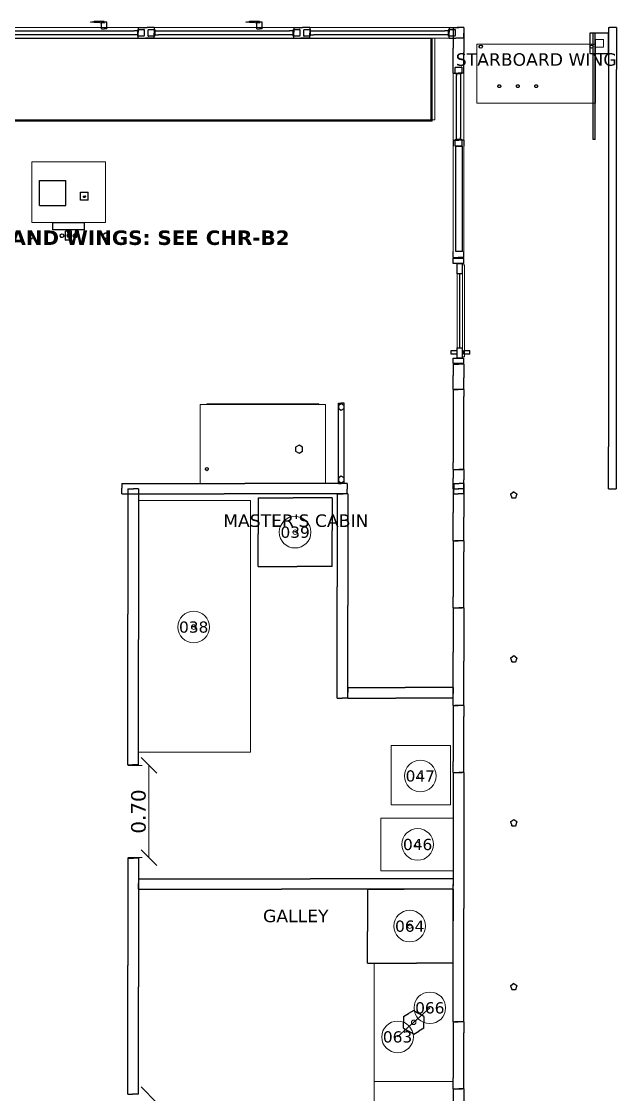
# Model space of a CAD drawing. Header units: millimetres. Extents: x -72 to 836, y -63 to 589.
# Drawn here: x 108.8 to 199.2, y 233 to 395.9 of the extents above; entities that cross this region are included whole.
import ezdxf
from ezdxf.enums import TextEntityAlignment as Align

# ---------------------------------------------------------------- set-up
doc = ezdxf.new("R2010")
doc.units = ezdxf.units.MM
doc.layers.add('CUT', color=7, linetype='CONTINUOUS', lineweight=25)
doc.layers.add('TEXT', color=7, linetype='CONTINUOUS', lineweight=18)
for name, color, linetype, lineweight, true_color in [('DIM', 2, 'CONTINUOUS', 13, 0x1e46a0), ('LOW', 8, 'CONTINUOUS', 13, 0x8c8c8c), ('TAG', 3, 'CONTINUOUS', 18, 0x00693c)]:
    doc.layers.add(name, color=color, linetype=linetype, lineweight=lineweight, true_color=true_color)
doc.styles.add('SANS', font='DejaVuSans.ttf')
doc.styles.add('SANSB', font='DejaVuSans-Bold.ttf')

msp = doc.modelspace()

# ---------------------------------------------------------------- linework, layer by layer
at = {"layer": 'CUT'}
for p, q in [((119.32, 395.84), (119.8, 395.9)), ((119.42, 395.82), (119.32, 395.84)), ((119.89, 395.75), (119.42, 395.82)), ((119.8, 395.9), (119.89, 395.91)), ((121.4, 395.92), (119.89, 395.91)), ((121.4, 395.92), (121.4, 395.8)), ((142.91, 395.84), (143.4, 395.9)), ((143.02, 395.82), (142.91, 395.84)), ((143.49, 395.75), (143.02, 395.82)), ((143.4, 395.9), (143.49, 395.91)), ((145, 395.92), (143.49, 395.91)), ((145, 395.92), (145, 395.8)), ((105.5, 394.5), (125.95, 394.5)), ((120.08, 395.74), (119.89, 395.75)), ((121.4, 395.68), (120.08, 395.74)), ((121.01, 395.29), (121.01, 395.8)), ((121.39, 395.8), (121.01, 395.8)), ((121.01, 394.8), (121.01, 395.29)), ((121.01, 394.8), (121.39, 394.8)), ((121.4, 395.8), (121.39, 395.8)), ((121.4, 394.8), (121.39, 394.8)), ((121.79, 395.8), (121.4, 395.8)), ((121.4, 395.8), (121.4, 395.8)), ((121.4, 395.8), (121.4, 395.8)), ((121.4, 395.8), (121.4, 395.8)), ((121.4, 395.8), (121.4, 395.8)), ((121.4, 395.8), (121.4, 395.8)), ((121.4, 395.8), (121.4, 395.79)), ((121.4, 395.68), (121.4, 395.79)), ((121.79, 394.8), (121.4, 394.8)), ((121.4, 394.8), (121.4, 394.8)), ((121.4, 394.8), (121.4, 394.8)), ((121.4, 394.8), (121.4, 394.8)), ((121.4, 394.8), (121.4, 394.8)), ((121.79, 395.3), (121.79, 395.8)), ((121.79, 394.8), (121.79, 395.3)), ((126.5, 394.5), (125.95, 394.5)), ((126.5, 394.7), (126.5, 394.62)), ((126.5, 394.7), (127.43, 394.7)), ((126.5, 393.7), (126.5, 394.62)), ((126.5, 394.5), (126.5, 393.92)), ((126.58, 395.01), (126.58, 394.28)), ((126.58, 395.01), (127.91, 395.01)), ((126.58, 393.4), (126.58, 394.28)), ((127.5, 394.7), (127.43, 394.7)), ((127.5, 394.7), (127.5, 393.77)), ((129.02, 395.01), (127.91, 395.01)), ((128.1, 394.7), (128.1, 394.62)), ((128.1, 394.7), (129.03, 394.7)), ((128.1, 393.7), (128.1, 394.62)), ((129.02, 395.01), (129.02, 394.13)), ((129.1, 394.7), (129.03, 394.7)), ((129.1, 394.7), (129.1, 393.77)), ((129.1, 394.5), (129.1, 394.49)), ((129.1, 394.5), (149.55, 394.5)), ((129.1, 393.91), (129.1, 394.49)), ((143.68, 395.74), (143.49, 395.75)), ((145, 395.68), (143.68, 395.74)), ((144.61, 395.29), (144.61, 395.8)), ((145, 395.8), (144.61, 395.8)), ((144.61, 394.8), (144.61, 395.29)), ((144.61, 394.8), (145, 394.8)), ((145.01, 395.8), (145, 395.8)), ((145, 395.8), (145, 395.8)), ((145, 395.8), (145, 395.8)), ((145, 395.8), (145, 395.8)), ((145, 395.8), (145, 395.8)), ((145, 395.8), (145, 395.8)), ((145, 395.8), (145, 395.79)), ((145, 395.68), (145, 395.79)), ((145.01, 394.8), (145, 394.8)), ((145, 394.8), (145, 394.8)), ((145, 394.8), (145, 394.8)), ((145, 394.8), (145, 394.8)), ((145, 394.8), (145, 394.8)), ((145.39, 395.8), (145.01, 395.8)), ((145.39, 394.8), (145.01, 394.8)), ((145.39, 395.3), (145.39, 395.8)), ((145.39, 394.8), (145.39, 395.3)), ((150.1, 394.5), (149.55, 394.5)), ((150.1, 394.7), (150.1, 394.62)), ((150.1, 394.7), (151.03, 394.7)), ((150.1, 393.7), (150.1, 394.62)), ((150.1, 394.5), (150.1, 393.92)), ((150.18, 395.01), (150.18, 394.28)), ((150.18, 395.01), (151.51, 395.01)), ((150.18, 393.4), (150.18, 394.28)), ((151.1, 394.7), (151.03, 394.7)), ((151.1, 394.7), (151.1, 393.77)), ((152.62, 395.01), (151.51, 395.01)), ((151.7, 394.7), (151.7, 394.62)), ((151.7, 394.7), (152.63, 394.7)), ((151.7, 393.7), (151.7, 394.62)), ((152.62, 395.01), (152.62, 394.13)), ((152.7, 394.7), (152.63, 394.7)), ((152.7, 394.7), (152.7, 393.77)), ((152.7, 394.5), (152.7, 394.49)), ((152.7, 394.5), (173.15, 394.5)), ((152.7, 393.91), (152.7, 394.49)), ((173.7, 394.5), (173.15, 394.5)), ((173.7, 394.7), (173.7, 394.62)), ((173.7, 394.7), (174.63, 394.7)), ((173.7, 393.7), (173.7, 394.62)), ((173.7, 394.5), (173.7, 393.92)), ((173.78, 395.01), (173.78, 394.28)), ((173.78, 395.01), (174.99, 395.01)), ((173.78, 393.4), (173.78, 394.28)), ((174.4, 395.01), (174.4, 391.86)), ((174.4, 395.01), (175.27, 395.01)), ((174.7, 394.7), (174.63, 394.7)), ((174.7, 394.7), (174.7, 393.77)), ((176, 395.01), (174.99, 395.01)), ((176, 395.01), (175.27, 395.01)), ((176, 395.01), (176, 391.23)), ((176, 395.01), (176, 394.13)), ((195.2, 394.2), (197.72, 394.2)), ((195.2, 391.32), (195.2, 394.2)), ((195.64, 394.2), (195.93, 394.2)), ((195.64, 379.36), (195.64, 394.2)), ((195.93, 394.2), (195.96, 394.2)), ((195.96, 392.85), (195.96, 394.2)), ((197.72, 394.2), (198, 394.2)), ((198, 395.01), (198, 331.36)), ((198, 395.01), (198.11, 395.01)), ((198, 393.88), (198, 394.2)), ((199.2, 395.01), (198.11, 395.01)), ((199.2, 395.01), (199.2, 388.65)), ((61.03, 393.4), (171.2, 393.4)), ((126.5, 393.91), (106.05, 393.91)), ((126.5, 393.91), (126.5, 393.92)), ((126.5, 393.7), (126.57, 393.7)), ((127.5, 393.7), (126.57, 393.7)), ((126.58, 393.4), (127.69, 393.4)), ((127.5, 393.7), (127.5, 393.77)), ((129.02, 393.4), (127.69, 393.4)), ((128.1, 393.7), (128.17, 393.7)), ((129.1, 393.7), (128.17, 393.7)), ((129.02, 393.4), (129.02, 394.13)), ((129.1, 393.91), (129.65, 393.91)), ((129.1, 393.7), (129.1, 393.77)), ((150.1, 393.91), (129.65, 393.91)), ((150.1, 393.91), (150.1, 393.92)), ((150.1, 393.7), (150.17, 393.7)), ((151.1, 393.7), (150.17, 393.7)), ((150.18, 393.4), (151.29, 393.4)), ((151.1, 393.7), (151.1, 393.77)), ((152.62, 393.4), (151.29, 393.4)), ((151.7, 393.7), (151.77, 393.7)), ((152.7, 393.7), (151.77, 393.7)), ((152.62, 393.4), (152.62, 394.13)), ((152.7, 393.91), (153.25, 393.91)), ((152.7, 393.7), (152.7, 393.77)), ((173.7, 393.91), (153.25, 393.91)), ((171.2, 380.83), (171.2, 393.4)), ((173.7, 393.91), (173.7, 393.92)), ((173.7, 393.7), (173.77, 393.7)), ((174.7, 393.7), (173.77, 393.7)), ((173.78, 393.4), (174.79, 393.4)), ((174.7, 393.7), (174.7, 393.77)), ((176, 393.4), (174.79, 393.4)), ((176, 393.4), (176, 394.13)), ((195.96, 378), (195.96, 392.85)), ((198, 391), (198, 393.88)), ((174.4, 388.08), (174.4, 391.86)), ((176, 388.08), (176, 391.23)), ((178.36, 392.1), (178.43, 392.26)), ((178.36, 392.09), (178.36, 392.1)), ((178.43, 391.93), (178.36, 392.09)), ((178.43, 392.27), (178.59, 392.33)), ((178.43, 392.26), (178.43, 392.27)), ((178.44, 391.93), (178.43, 391.93)), ((178.6, 391.85), (178.44, 391.93)), ((178.59, 392.33), (178.6, 392.34)), ((178.6, 392.34), (178.76, 392.27)), ((178.61, 391.86), (178.6, 391.85)), ((178.77, 391.93), (178.61, 391.86)), ((178.76, 392.27), (178.77, 392.27)), ((178.77, 392.27), (178.83, 392.11)), ((178.84, 392.1), (178.77, 391.94)), ((178.77, 391.94), (178.77, 391.93)), ((178.83, 392.11), (178.84, 392.1)), ((195.16, 392.1), (195.23, 392.26)), ((195.17, 392.09), (195.16, 392.1)), ((195.23, 391.93), (195.17, 392.09)), ((195.2, 391), (195.2, 391.32)), ((197.72, 391), (195.2, 391)), ((195.23, 392.27), (195.39, 392.33)), ((195.23, 392.26), (195.23, 392.27)), ((195.24, 391.93), (195.23, 391.93)), ((195.4, 391.85), (195.24, 391.93)), ((195.39, 392.33), (195.4, 392.34)), ((195.4, 392.34), (195.56, 392.27)), ((195.41, 391.86), (195.4, 391.85)), ((195.57, 391.93), (195.41, 391.86)), ((195.56, 392.27), (195.57, 392.27)), ((195.57, 392.27), (195.64, 392.11)), ((195.64, 392.1), (195.57, 391.94)), ((195.57, 391.94), (195.57, 391.93)), ((195.64, 392.11), (195.64, 392.1)), ((198, 391), (197.72, 391)), ((174.4, 388.08), (175.13, 388.08)), ((174.7, 389), (174.7, 388.92)), ((174.7, 389), (175.62, 389)), ((174.7, 388), (174.7, 388.92)), ((174.7, 388), (174.78, 388)), ((175.7, 388), (174.78, 388)), ((174.9, 388), (174.9, 387.71)), ((174.9, 388), (175.48, 388)), ((174.9, 378), (174.9, 387.71)), ((176, 388.08), (175.13, 388.08)), ((175.5, 388), (175.48, 388)), ((175.5, 388), (175.5, 378.3)), ((175.7, 389), (175.62, 389)), ((175.7, 389), (175.7, 388.08)), ((175.7, 388), (175.7, 388.08)), ((199.2, 325), (199.2, 388.65)), ((181.18, 386.13), (181.21, 386.19)), ((181.19, 386.06), (181.18, 386.13)), ((181.2, 386), (181.19, 386.06)), ((181.21, 386.19), (181.24, 386.26)), ((181.24, 386.26), (181.3, 386.28)), ((181.3, 386.28), (181.37, 386.31)), ((181.37, 386.31), (181.43, 386.3)), ((181.43, 386.3), (181.5, 386.29)), ((181.5, 386.29), (181.54, 386.25)), ((181.54, 386.25), (181.6, 386.19)), ((181.62, 386.07), (181.59, 386.01)), ((181.6, 386.19), (181.61, 386.14)), ((181.61, 386.14), (181.62, 386.07)), ((183.98, 386.13), (184.01, 386.19)), ((183.99, 386.06), (183.98, 386.13)), ((184, 386), (183.99, 386.06)), ((184.01, 386.19), (184.04, 386.26)), ((184.04, 386.26), (184.1, 386.28)), ((184.1, 386.28), (184.17, 386.31)), ((184.17, 386.31), (184.23, 386.3)), ((184.23, 386.3), (184.3, 386.29)), ((184.3, 386.29), (184.34, 386.25)), ((184.34, 386.25), (184.4, 386.19)), ((184.42, 386.07), (184.39, 386.01)), ((184.4, 386.19), (184.41, 386.14)), ((184.41, 386.14), (184.42, 386.07)), ((186.78, 386.13), (186.81, 386.19)), ((186.8, 386.06), (186.78, 386.13)), ((186.81, 386), (186.8, 386.06)), ((186.81, 386.19), (186.84, 386.26)), ((186.84, 386.26), (186.9, 386.28)), ((186.9, 386.28), (186.96, 386.31)), ((186.96, 386.31), (187.02, 386.3)), ((187.02, 386.3), (187.1, 386.29)), ((187.1, 386.29), (187.14, 386.25)), ((187.14, 386.25), (187.19, 386.19)), ((187.19, 386.19), (187.2, 386.14)), ((187.22, 386.07), (187.19, 386.01)), ((187.2, 386.14), (187.22, 386.07)), ((181.26, 385.95), (181.2, 386)), ((181.3, 385.91), (181.26, 385.95)), ((181.38, 385.89), (181.3, 385.91)), ((181.44, 385.89), (181.38, 385.89)), ((181.5, 385.92), (181.44, 385.89)), ((181.56, 385.95), (181.5, 385.92)), ((181.59, 386.01), (181.56, 385.95)), ((184.06, 385.95), (184, 386)), ((184.1, 385.91), (184.06, 385.95)), ((184.17, 385.89), (184.1, 385.91)), ((184.23, 385.89), (184.17, 385.89)), ((184.3, 385.92), (184.23, 385.89)), ((184.35, 385.95), (184.3, 385.92)), ((184.39, 386.01), (184.35, 385.95)), ((186.86, 385.95), (186.81, 386)), ((186.9, 385.91), (186.86, 385.95)), ((186.98, 385.89), (186.9, 385.91)), ((187.04, 385.89), (186.98, 385.89)), ((187.1, 385.92), (187.04, 385.89)), ((187.16, 385.95), (187.1, 385.92)), ((187.19, 386.01), (187.16, 385.95)), ((171.2, 380.8), (61.03, 380.8)), ((171.2, 380.8), (171.2, 380.83)), ((174.4, 377.92), (175.27, 377.92)), ((174.4, 377.92), (174.4, 377.03)), ((174.7, 378), (174.7, 377.92)), ((174.7, 378), (175.62, 378)), ((174.7, 377), (174.7, 377.92)), ((174.9, 378), (174.92, 378)), ((175.5, 378), (174.92, 378)), ((176, 377.92), (175.27, 377.92)), ((175.5, 378), (175.5, 378.3)), ((175.7, 378), (175.62, 378)), ((175.7, 378), (175.7, 377.08)), ((176, 377.92), (176, 377.89)), ((195.64, 378), (195.64, 379.36)), ((195.93, 378), (195.64, 378)), ((195.96, 378), (195.93, 378)), ((174.4, 377.03), (174.4, 377)), ((174.7, 377), (174.78, 377)), ((175.7, 377), (174.78, 377)), ((174.8, 377), (175.2, 377)), ((174.8, 370.62), (174.8, 377)), ((175.2, 377), (175.8, 377)), ((175.7, 377), (175.7, 377.08)), ((175.8, 367.39), (175.8, 377)), ((176, 377.89), (176, 377)), ((111.6, 371.8), (112.4, 371.8)), ((111.6, 371.2), (111.6, 371.8)), ((112.4, 371.8), (115.6, 371.8)), ((115.6, 371.2), (115.6, 371.8)), ((111.6, 368), (111.6, 371.2)), ((115.6, 368), (115.6, 371.2)), ((117.8, 370.01), (117.8, 370.01)), ((117.8, 370.01), (119, 370.01)), ((117.8, 370), (117.8, 370.01)), ((117.8, 368.8), (117.8, 370)), ((119, 368.8), (119, 370.01)), ((174.8, 361), (174.8, 370.62)), ((119, 368.8), (117.8, 368.8)), ((117.8, 368.8), (117.8, 368.8)), ((118.21, 369.39), (118.22, 369.31)), ((118.21, 369.39), (118.39, 369.39)), ((118.31, 369.22), (118.22, 369.31)), ((118.22, 369.31), (118.22, 369.31)), ((118.43, 369.2), (118.31, 369.22)), ((118.31, 369.22), (118.31, 369.22)), ((118.39, 369.39), (118.39, 369.39)), ((118.39, 369.39), (118.4, 369.39)), ((118.4, 369.39), (118.41, 369.39)), ((118.41, 369.39), (118.45, 369.39)), ((118.54, 369.25), (118.43, 369.2)), ((118.43, 369.2), (118.43, 369.2)), ((118.59, 369.4), (118.45, 369.39)), ((118.6, 369.36), (118.54, 369.25)), ((118.54, 369.25), (118.54, 369.25)), ((118.59, 369.4), (118.6, 369.36)), ((118.6, 369.36), (118.6, 369.36)), ((119, 368.8), (119, 368.8)), ((111.6, 368), (114.8, 368)), ((114.8, 368), (115.6, 368)), ((175.8, 361), (175.8, 367.39)), ((113.6, 365.4), (113.6, 365.4)), ((113.6, 365.4), (118.4, 365.4)), ((113.6, 364.3), (113.6, 365.4)), ((113.6, 365.4), (113.6, 365.4)), ((118.4, 364.3), (118.4, 365.4)), ((109.93, 363.59), (109.87, 363.41)), ((109.87, 363.41), (109.9, 363.33)), ((109.9, 363.33), (109.96, 363.14)), ((109.96, 363.66), (109.93, 363.59)), ((110.12, 363.78), (109.96, 363.66)), ((110.18, 363.82), (110.12, 363.78)), ((110.39, 363.82), (110.18, 363.82)), ((110.45, 363.82), (110.39, 363.82)), ((110.63, 363.69), (110.45, 363.82)), ((110.67, 363.66), (110.63, 363.69)), ((110.74, 363.45), (110.67, 363.66)), ((110.68, 363.19), (110.75, 363.41)), ((110.75, 363.41), (110.74, 363.45)), ((118.4, 364.3), (113.6, 364.3)), ((113.6, 364.3), (113.6, 364.3)), ((114.71, 363.54), (114.66, 363.39)), ((114.66, 363.39), (114.66, 363.36)), ((114.66, 363.36), (114.78, 363.22)), ((114.74, 363.55), (114.71, 363.54)), ((114.94, 363.65), (114.74, 363.55)), ((114.97, 363.64), (114.94, 363.65)), ((115.2, 363.6), (114.97, 363.64)), ((115.06, 363.16), (115.27, 363.26)), ((115.21, 363.59), (115.2, 363.6)), ((115.34, 363.44), (115.21, 363.59)), ((115.27, 363.26), (115.28, 363.26)), ((115.28, 363.26), (115.33, 363.43)), ((115.33, 363.43), (115.34, 363.44)), ((115.56, 362.79), (115.56, 364.1)), ((115.58, 364.1), (115.56, 364.1)), ((116, 364.1), (115.58, 364.1)), ((115.83, 363.57), (115.76, 363.41)), ((115.76, 363.41), (115.83, 363.23)), ((115.76, 363.41), (115.76, 363.41)), ((116, 363.64), (115.83, 363.57)), ((115.83, 363.57), (115.83, 363.57)), ((115.83, 363.23), (116, 363.16)), ((115.83, 363.23), (115.83, 363.23)), ((116.42, 364.1), (116, 364.1)), ((116.17, 363.57), (116, 363.64)), ((116, 363.64), (116, 363.64)), ((116, 363.16), (116.17, 363.23)), ((116.24, 363.41), (116.17, 363.57)), ((116.17, 363.57), (116.17, 363.57)), ((116.17, 363.23), (116.24, 363.41)), ((116.17, 363.23), (116.17, 363.23)), ((116.24, 363.41), (116.24, 363.41)), ((116.44, 364.1), (116.42, 364.1)), ((116.44, 364.01), (116.44, 364.1)), ((116.44, 362.7), (116.44, 364.01)), ((116.66, 363.44), (116.72, 363.27)), ((116.67, 363.44), (116.66, 363.44)), ((116.8, 363.6), (116.67, 363.44)), ((116.72, 363.27), (116.72, 363.26)), ((116.72, 363.26), (116.92, 363.16)), ((116.82, 363.6), (116.8, 363.6)), ((117.06, 363.65), (116.82, 363.6)), ((117.08, 363.64), (117.06, 363.65)), ((117.29, 363.54), (117.08, 363.64)), ((117.2, 363.2), (117.32, 363.34)), ((117.29, 363.51), (117.29, 363.54)), ((117.34, 363.36), (117.29, 363.51)), ((117.32, 363.34), (117.34, 363.36)), ((118.4, 364.3), (118.4, 364.3)), ((121.25, 363.41), (121.32, 363.62)), ((121.26, 363.36), (121.25, 363.41)), ((121.33, 363.14), (121.26, 363.36)), ((121.32, 363.62), (121.33, 363.66)), ((121.33, 363.66), (121.51, 363.79)), ((121.51, 363.79), (121.55, 363.82)), ((121.55, 363.82), (121.76, 363.82)), ((121.76, 363.82), (121.82, 363.82)), ((121.82, 363.82), (121.98, 363.7)), ((121.98, 363.7), (122.04, 363.66)), ((122.04, 363.66), (122.1, 363.48)), ((122.13, 363.41), (122.07, 363.21)), ((122.1, 363.48), (122.13, 363.41)), ((109.96, 363.14), (110.02, 363.1)), ((110.02, 363.1), (110.18, 362.98)), ((110.18, 362.98), (110.24, 362.98)), ((110.24, 362.98), (110.45, 362.98)), ((110.45, 362.98), (110.49, 363.01)), ((110.49, 363.01), (110.67, 363.14)), ((110.67, 363.14), (110.68, 363.19)), ((114.78, 363.22), (114.8, 363.2)), ((114.8, 363.2), (115.04, 363.16)), ((115.04, 363.16), (115.06, 363.16)), ((115.56, 362.7), (115.56, 362.79)), ((115.56, 362.7), (115.58, 362.7)), ((116, 362.7), (115.58, 362.7)), ((116, 363.16), (116, 363.16)), ((116.42, 362.7), (116, 362.7)), ((116.44, 362.7), (116.42, 362.7)), ((116.92, 363.16), (116.94, 363.16)), ((116.94, 363.16), (117.18, 363.19)), ((117.18, 363.19), (117.2, 363.2)), ((121.37, 363.11), (121.33, 363.14)), ((121.55, 362.98), (121.37, 363.11)), ((121.61, 362.98), (121.55, 362.98)), ((121.82, 362.98), (121.61, 362.98)), ((121.88, 363.02), (121.82, 362.98)), ((122.04, 363.14), (121.88, 363.02)), ((122.07, 363.21), (122.04, 363.14)), ((174.4, 360.12), (174.4, 361)), ((174.4, 360.08), (174.4, 360.12)), ((174.4, 360.08), (175.13, 360.08)), ((174.4, 360), (175.23, 360)), ((174.4, 359.58), (174.4, 360)), ((175.2, 361), (174.8, 361)), ((176, 360.08), (175.13, 360.08)), ((175.8, 361), (175.2, 361)), ((175.23, 360), (176, 360)), ((176, 360.97), (176, 361)), ((176, 360.08), (176, 360.97)), ((176, 359.61), (176, 360)), ((174.4, 359.2), (174.4, 359.58)), ((175.23, 359.2), (174.4, 359.2)), ((175, 359.2), (175.75, 359.2)), ((175, 357.7), (175, 359.2)), ((176, 359.2), (175.23, 359.2)), ((175.75, 359.2), (175.8, 359.2)), ((175.8, 359.1), (175.8, 359.2)), ((175.8, 357.6), (175.8, 359.1)), ((176, 359.2), (176, 359.61)), ((175, 357.6), (175, 357.7)), ((175.75, 357.6), (175, 357.6)), ((175.4, 347.1), (175.4, 357.6)), ((175.8, 357.6), (175.75, 357.6)), ((175.4, 346.4), (175.4, 347.1)), ((174.1, 346), (174.82, 346)), ((174.1, 345.52), (174.1, 346)), ((174.1, 345.4), (174.1, 345.52)), ((174.82, 345.4), (174.1, 345.4)), ((174.82, 346), (175, 346)), ((175, 345.4), (174.82, 345.4)), ((175, 346.4), (175.75, 346.4)), ((175, 344.9), (175, 346.4)), ((175, 345.88), (175, 346)), ((175, 345.4), (175, 345.88)), ((175.75, 346.4), (175.8, 346.4)), ((175.8, 346.3), (175.8, 346.4)), ((175.8, 344.8), (175.8, 346.3)), ((176, 346), (176.72, 346)), ((176, 345.52), (176, 346)), ((176, 345.4), (176, 345.52)), ((176.72, 345.4), (176, 345.4)), ((176.72, 346), (176.9, 346)), ((176.9, 345.4), (176.72, 345.4)), ((176.9, 345.88), (176.9, 346)), ((176.9, 345.4), (176.9, 345.88)), ((174.4, 344.8), (175.23, 344.8)), ((174.4, 344.39), (174.4, 344.8)), ((174.4, 344), (174.4, 344.39)), ((175.23, 344), (174.4, 344)), ((174.4, 343.92), (174.4, 342.17)), ((174.4, 343.92), (175.27, 343.92)), ((175, 344.8), (175, 344.9)), ((175.75, 344.8), (175, 344.8)), ((175.23, 344.8), (176, 344.8)), ((176, 344), (175.23, 344)), ((176, 343.92), (175.27, 343.92)), ((175.8, 344.8), (175.75, 344.8)), ((176, 344.42), (176, 344.8)), ((176, 344), (176, 344.42)), ((176, 343.92), (176, 341.82)), ((174.4, 340.08), (174.4, 342.17)), ((176, 340.08), (176, 341.82)), ((174.4, 340.08), (174.4, 328.98)), ((174.4, 340.08), (174.54, 340.08)), ((174.4, 340.08), (175.13, 340.08)), ((176, 340.08), (174.54, 340.08)), ((176, 340.08), (175.13, 340.08)), ((176, 340.08), (176, 339.02)), ((176, 327.92), (176, 339.02)), ((156.97, 331.87), (156.97, 338)), ((156.97, 338), (157.4, 338)), ((157.4, 337.9), (156.97, 337.65)), ((156.97, 337.65), (156.97, 337.65)), ((156.97, 337.65), (156.97, 337.15)), ((157.4, 338), (157.4, 338)), ((157.83, 338), (157.4, 338)), ((157.4, 338), (157.4, 338)), ((157.83, 337.65), (157.4, 337.9)), ((157.4, 337.9), (157.4, 337.9)), ((157.83, 331.93), (157.83, 338)), ((157.83, 337.15), (157.83, 337.65)), ((157.83, 337.65), (157.83, 337.65)), ((156.97, 337.15), (156.97, 337.15)), ((156.97, 337.15), (157.4, 336.9)), ((157.4, 336.9), (157.83, 337.15)), ((157.4, 336.9), (157.4, 336.9)), ((157.83, 337.15), (157.83, 337.15)), ((151, 331.6), (150.48, 331.3)), ((150.48, 331.3), (150.48, 331.3)), ((150.48, 331.3), (150.48, 330.7)), ((150.48, 330.7), (150.48, 330.7)), ((150.48, 330.7), (151, 330.4)), ((151.52, 331.3), (151, 331.6)), ((151, 331.6), (151, 331.6)), ((151, 330.4), (151.52, 330.69)), ((151.52, 330.7), (151.52, 331.3)), ((151.52, 331.3), (151.52, 331.3)), ((151.52, 330.7), (151.52, 330.69)), ((156.97, 325.8), (156.97, 331.87)), ((157.83, 325.8), (157.83, 331.93)), ((198, 325), (198, 331.36)), ((151, 330.4), (151, 330.4)), ((136.79, 328.12), (136.97, 328.22)), ((136.79, 328.12), (136.79, 328.09)), ((136.79, 327.88), (136.79, 328.09)), ((136.79, 327.88), (136.82, 327.86)), ((137, 327.76), (136.82, 327.86)), ((137, 328.24), (136.97, 328.22)), ((137, 328.24), (137.18, 328.14)), ((137, 327.76), (137.03, 327.77)), ((137.21, 327.88), (137.03, 327.77)), ((137.21, 328.12), (137.18, 328.14)), ((137.21, 328.12), (137.21, 327.91)), ((137.21, 327.88), (137.21, 327.91)), ((174.4, 327.92), (174.4, 328.98)), ((174.4, 327.92), (174.4, 326.59)), ((174.4, 327.92), (175.27, 327.92)), ((174.4, 327.92), (175.86, 327.92)), ((176, 327.92), (175.27, 327.92)), ((176, 327.92), (175.86, 327.92)), ((176, 327.92), (176, 326.33)), ((124.08, 325.8), (124.08, 325.08)), ((124.08, 325.8), (142.76, 325.8)), ((158.32, 325.8), (142.76, 325.8)), ((157.4, 326.9), (156.97, 326.65)), ((156.97, 326.65), (156.97, 326.65)), ((156.97, 326.65), (156.97, 326.15)), ((156.97, 326.15), (156.97, 326.15)), ((156.97, 326.15), (157.4, 325.9)), ((156.97, 325.8), (157.4, 325.8)), ((157.83, 326.65), (157.4, 326.9)), ((157.4, 326.9), (157.4, 326.9)), ((157.4, 325.9), (157.83, 326.15)), ((157.4, 325.9), (157.4, 325.9)), ((157.4, 325.8), (157.4, 325.8)), ((157.83, 325.8), (157.4, 325.8)), ((157.4, 325.8), (157.4, 325.8)), ((157.83, 326.15), (157.83, 326.65)), ((157.83, 326.65), (157.83, 326.65)), ((157.83, 326.15), (157.83, 326.15)), ((158.32, 325.8), (158.32, 324.93)), ((174.4, 325), (174.4, 326.59)), ((174.48, 325.8), (174.48, 325.08)), ((174.48, 325.8), (175.31, 325.8)), ((176, 325.8), (175.31, 325.8)), ((176, 325), (176, 326.33)), ((176, 325.8), (176, 324.93)), ((124.08, 324.2), (124.08, 325.08)), ((124.08, 324.2), (139.64, 324.2)), ((125, 325), (125, 305.95)), ((125, 325), (125.87, 325)), ((126.6, 325), (125.87, 325)), ((126.6, 325), (126.6, 302.13)), ((158.32, 324.2), (139.64, 324.2)), ((156.8, 324.2), (156.8, 310.11)), ((156.8, 324.2), (157.67, 324.2)), ((158.4, 324.2), (157.67, 324.2)), ((158.32, 324.2), (158.32, 324.93)), ((158.4, 324.2), (158.4, 307.29)), ((174.4, 325), (175.13, 325)), ((174.4, 325), (174.4, 321.4)), ((174.4, 325), (175.27, 325)), ((174.48, 324.2), (174.48, 325.08)), ((174.48, 324.2), (175.17, 324.2)), ((176, 325), (175.13, 325)), ((176, 324.2), (175.17, 324.2)), ((176, 325), (175.27, 325)), ((176, 325), (176, 320.68)), ((176, 324.2), (176, 324.93)), ((183.12, 324.16), (183.15, 324.18)), ((183.12, 324.16), (183.3, 323.62)), ((183.6, 324.5), (183.15, 324.18)), ((183.6, 324.5), (183.62, 324.48)), ((184.08, 324.16), (183.62, 324.48)), ((184.08, 324.16), (184.07, 324.13)), ((198, 325), (199.09, 325)), ((199.2, 325), (199.09, 325)), ((144.8, 323.6), (144.8, 318.13)), ((144.8, 323.6), (150.11, 323.6)), ((156, 323.6), (150.11, 323.6)), ((156, 323.6), (156, 318.68)), ((183.31, 323.59), (183.3, 323.62)), ((183.31, 323.59), (183.87, 323.59)), ((183.89, 323.59), (183.87, 323.59)), ((183.89, 323.59), (184.07, 324.13)), ((174.4, 317.08), (174.4, 321.4)), ((176, 317.08), (176, 320.68)), ((144.8, 313.2), (144.8, 318.13)), ((156, 313.2), (156, 318.68)), ((174.4, 317.08), (174.4, 308.59)), ((174.4, 317.08), (174.66, 317.08)), ((174.4, 317.08), (175.13, 317.08)), ((176, 317.08), (174.66, 317.08)), ((176, 317.08), (175.13, 317.08)), ((176, 317.08), (176, 315.41)), ((176, 306.92), (176, 315.41)), ((144.8, 313.2), (150.7, 313.2)), ((156, 313.2), (150.7, 313.2)), ((156.8, 293.2), (156.8, 310.11)), ((174.4, 306.92), (174.4, 308.59)), ((158.4, 293.2), (158.4, 307.29)), ((174.4, 306.92), (174.4, 300.18)), ((174.4, 306.92), (175.27, 306.92)), ((174.4, 306.92), (175.74, 306.92)), ((176, 306.92), (175.27, 306.92)), ((176, 306.92), (175.74, 306.92)), ((176, 306.92), (176, 298.83)), ((125, 283.08), (125, 305.95)), ((126.6, 283.08), (126.6, 302.13)), ((174.4, 292.08), (174.4, 300.18)), ((176, 292.08), (176, 298.83)), ((183.12, 299.28), (183.15, 299.29)), ((183.12, 299.28), (183.3, 298.75)), ((183.6, 299.63), (183.15, 299.29)), ((183.31, 298.72), (183.3, 298.75)), ((183.31, 298.72), (183.87, 298.72)), ((183.6, 299.63), (183.62, 299.61)), ((184.08, 299.28), (183.62, 299.61)), ((183.89, 298.72), (183.87, 298.72)), ((183.89, 298.72), (184.07, 299.25)), ((184.08, 299.28), (184.07, 299.25)), ((156.8, 293.2), (157.53, 293.2)), ((158.4, 293.2), (157.53, 293.2)), ((158.4, 294.8), (158.4, 294.07)), ((158.4, 294.8), (167.13, 294.8)), ((158.4, 293.2), (158.4, 294.07)), ((158.4, 293.2), (165.67, 293.2)), ((174.4, 293.2), (165.67, 293.2)), ((174.4, 294.8), (167.13, 294.8)), ((174.4, 294.8), (174.4, 293.93)), ((174.4, 293.2), (174.4, 293.93)), ((174.4, 292.08), (174.4, 283.59)), ((174.4, 292.08), (174.66, 292.08)), ((174.4, 292.08), (175.13, 292.08)), ((176, 292.08), (174.66, 292.08)), ((176, 292.08), (175.13, 292.08)), ((176, 292.08), (176, 290.41)), ((176, 281.92), (176, 290.41)), ((174.4, 281.92), (174.4, 283.59)), ((125, 283.08), (125.73, 283.08)), ((126.6, 283.08), (125.73, 283.08)), ((174.4, 281.92), (174.4, 264.72)), ((174.4, 281.92), (175.27, 281.92)), ((174.4, 281.92), (175.74, 281.92)), ((176, 281.92), (175.27, 281.92)), ((176, 281.92), (175.74, 281.92)), ((176, 281.92), (176, 261.28)), ((183.12, 274.41), (183.15, 274.42)), ((183.12, 274.41), (183.3, 273.88)), ((183.6, 274.75), (183.15, 274.42)), ((183.31, 273.85), (183.3, 273.88)), ((183.31, 273.85), (183.87, 273.85)), ((183.6, 274.75), (183.62, 274.73)), ((184.08, 274.41), (183.62, 274.73)), ((183.89, 273.85), (183.87, 273.85)), ((183.89, 273.85), (184.07, 274.38)), ((184.08, 274.41), (184.07, 274.38)), ((125, 268.92), (125, 252.63)), ((125, 268.92), (125.87, 268.92)), ((126.6, 268.92), (125.87, 268.92)), ((126.6, 268.92), (126.6, 249.37)), ((126.6, 265.8), (126.6, 265.07)), ((126.6, 265.8), (152.67, 265.8)), ((174.4, 265.8), (152.67, 265.8)), ((174.4, 265.8), (174.4, 264.92)), ((126.6, 264.2), (126.6, 265.07)), ((126.6, 264.2), (148.33, 264.2)), ((174.4, 264.2), (148.33, 264.2)), ((161.4, 264.2), (161.4, 257.8)), ((161.4, 264.2), (166.97, 264.2)), ((174.4, 264.2), (166.97, 264.2)), ((174.4, 264.2), (174.4, 264.92)), ((174.4, 244.08), (174.4, 264.72)), ((174.4, 264.2), (174.4, 259.4)), ((176, 244.08), (176, 261.28)), ((174.4, 253), (174.4, 259.4)), ((161.4, 253), (161.4, 257.8)), ((125, 233.08), (125, 252.63)), ((161.4, 253), (168.83, 253)), ((174.4, 253), (168.83, 253)), ((126.6, 233.08), (126.6, 249.37)), ((183.12, 249.53), (183.15, 249.55)), ((183.12, 249.53), (183.3, 248.99)), ((183.6, 249.87), (183.15, 249.55)), ((183.6, 249.87), (183.62, 249.86)), ((184.08, 249.53), (183.62, 249.86)), ((183.89, 248.97), (184.07, 249.51)), ((184.08, 249.53), (184.07, 249.51)), ((183.31, 248.97), (183.3, 248.99)), ((183.31, 248.97), (183.87, 248.97)), ((183.89, 248.97), (183.87, 248.97)), ((166.84, 244.9), (167.62, 245.35)), ((166.84, 244.9), (166.84, 244)), ((168.4, 245.8), (167.62, 245.35)), ((168.4, 245.8), (169.18, 245.35)), ((169.96, 244.9), (169.18, 245.35)), ((169.96, 244.9), (169.96, 244)), ((166.84, 243.1), (166.84, 244)), ((166.84, 243.1), (167.62, 242.65)), ((169.96, 243.1), (169.18, 242.65)), ((169.96, 243.1), (169.96, 244)), ((174.4, 244.08), (174.4, 235.59)), ((174.4, 244.08), (174.66, 244.08)), ((174.4, 244.08), (175.13, 244.08)), ((176, 244.08), (174.66, 244.08)), ((176, 244.08), (175.13, 244.08)), ((176, 244.08), (176, 242.41)), ((168.4, 242.2), (167.62, 242.65)), ((168.4, 242.2), (169.18, 242.65)), ((176, 233.92), (176, 242.41)), ((174.4, 233.92), (174.4, 235.59)), ((125, 233.08), (125.73, 233.08)), ((126.6, 233.08), (125.73, 233.08)), ((174.4, 233.92), (174.4, 215.81)), ((174.4, 233.92), (175.27, 233.92)), ((174.4, 233.92), (175.74, 233.92)), ((176, 233.92), (175.27, 233.92)), ((176, 233.92), (175.74, 233.92)), ((176, 233.92), (176, 212.19))]:
    msp.add_line(p, q, dxfattribs=at)
at = {"layer": 'DIM'}
for p, q in [((129.4, 281.8), (127, 284.2)), ((125, 283), (127.2, 283)), ((128.2, 269), (128.2, 283)), ((125, 269), (127.2, 269)), ((129.4, 267.8), (127, 270.2)), ((129.4, 231.8), (127, 234.2))]:
    msp.add_line(p, q, dxfattribs=at)
at = {"layer": 'LOW'}
for p, q in [((105.42, 395.01), (122.22, 395.01)), ((126.58, 395.01), (122.22, 395.01)), ((126.58, 395.01), (126.58, 394.86)), ((126.58, 395.01), (128.8, 395.01)), ((126.58, 395.01), (126.58, 393.73)), ((126.58, 393.4), (126.58, 394.86)), ((129.02, 395.01), (128.8, 395.01)), ((129.02, 395.01), (129.02, 394.68)), ((129.02, 395.01), (145.82, 395.01)), ((129.02, 395.01), (129.02, 393.55)), ((129.02, 393.4), (129.02, 394.68)), ((150.18, 395.01), (145.82, 395.01)), ((150.18, 395.01), (150.18, 394.86)), ((150.18, 395.01), (152.4, 395.01)), ((150.18, 395.01), (150.18, 393.73)), ((150.18, 393.4), (150.18, 394.86)), ((152.62, 395.01), (152.4, 395.01)), ((152.62, 395.01), (152.62, 394.68)), ((152.62, 395.01), (169.42, 395.01)), ((152.62, 395.01), (152.62, 393.55)), ((152.62, 393.4), (152.62, 394.68)), ((173.78, 395.01), (169.42, 395.01)), ((173.78, 395.01), (173.78, 394.86)), ((173.78, 395.01), (175.8, 395.01)), ((173.78, 395.01), (173.78, 393.73)), ((173.78, 393.4), (173.78, 394.86)), ((174.4, 395.01), (174.4, 394.38)), ((174.4, 395.01), (175.86, 395.01)), ((174.4, 388.08), (174.4, 394.38)), ((176, 395.01), (175.8, 395.01)), ((176, 395.01), (175.86, 395.01)), ((176, 395.01), (176, 388.71)), ((176, 395.01), (176, 393.55)), ((198, 395.01), (198, 382.28)), ((198, 395.01), (198.98, 395.01)), ((199.2, 395.01), (198.98, 395.01)), ((199.2, 395.01), (199.2, 337.73)), ((61, 393.4), (156.17, 393.4)), ((105.42, 393.4), (109.78, 393.4)), ((126.58, 393.4), (109.78, 393.4)), ((126.58, 393.4), (126.58, 393.73)), ((126.58, 393.4), (126.8, 393.4)), ((129.02, 393.4), (126.8, 393.4)), ((129.02, 393.4), (129.02, 393.55)), ((129.02, 393.4), (133.38, 393.4)), ((150.18, 393.4), (133.38, 393.4)), ((150.18, 393.4), (150.18, 393.73)), ((150.18, 393.4), (150.4, 393.4)), ((152.62, 393.4), (150.4, 393.4)), ((152.62, 393.4), (152.62, 393.55)), ((152.62, 393.4), (156.98, 393.4)), ((156.17, 393.4), (171, 393.4)), ((173.78, 393.4), (156.98, 393.4)), ((171, 391.73), (171, 393.4)), ((171, 393.4), (171.52, 393.4)), ((171, 382.68), (171, 393.4)), ((171.52, 393.4), (171.6, 393.4)), ((171.6, 391.73), (171.6, 393.4)), ((173.78, 393.4), (173.78, 393.73)), ((173.78, 393.4), (173.98, 393.4)), ((176, 393.4), (173.98, 393.4)), ((176, 393.4), (176, 393.55)), ((196, 393.2), (196.95, 393.2)), ((196, 392.25), (196, 393.2)), ((196.95, 393.2), (197.2, 393.2)), ((197.2, 392.96), (197.2, 393.2)), ((197.2, 392), (197.2, 392.96)), ((171, 381), (171, 391.73)), ((171.6, 381), (171.6, 391.73)), ((178, 392.5), (193.5, 392.5)), ((178, 384.75), (178, 392.5)), ((193.5, 392.5), (196, 392.5)), ((196, 391.25), (196, 392.5)), ((196, 392), (196, 392.25)), ((196.95, 392), (196, 392)), ((196, 383.5), (196, 391.25)), ((197.2, 392), (196.95, 392)), ((174.4, 388.08), (174.4, 385.99)), ((174.4, 388.08), (175.67, 388.08)), ((174.4, 388.08), (174.55, 388.08)), ((176, 388.08), (174.55, 388.08)), ((176, 388.08), (175.67, 388.08)), ((176, 388.08), (176, 388.71)), ((176, 388.08), (176, 380.01)), ((174.4, 377.92), (174.4, 385.99)), ((178, 383.5), (178, 384.75)), ((193.5, 383.5), (178, 383.5)), ((196, 383.5), (193.5, 383.5)), ((171, 381), (171, 382.68)), ((198, 325), (198, 382.28)), ((156.17, 381), (61, 381)), ((171, 381), (156.17, 381)), ((171.52, 381), (171, 381)), ((171.6, 381), (171.52, 381)), ((176, 377.92), (176, 380.01)), ((174.4, 377.92), (175.86, 377.92)), ((174.4, 377.92), (174.73, 377.92)), ((174.4, 377.73), (174.4, 377.92)), ((176, 377.92), (174.73, 377.92)), ((176, 377.92), (175.86, 377.92)), ((176, 377.92), (176, 363.76)), ((174.4, 376.3), (174.4, 377.73)), ((174.4, 374.43), (174.4, 376.3)), ((110.4, 374.6), (120.28, 374.6)), ((110.4, 366.48), (110.4, 374.6)), ((120.28, 374.6), (121.6, 374.6)), ((121.6, 373.52), (121.6, 374.6)), ((121.6, 365.4), (121.6, 373.52)), ((174.4, 374.24), (174.4, 374.43)), ((174.4, 360.08), (174.4, 374.24)), ((110.4, 365.4), (110.4, 366.48)), ((120.28, 365.4), (110.4, 365.4)), ((121.6, 365.4), (120.28, 365.4)), ((176, 363.76), (176, 363.57)), ((176, 363.57), (176, 361.7)), ((176, 361.7), (176, 360.27)), ((174.4, 360.08), (174.55, 360.08)), ((174.4, 360), (175.96, 360)), ((174.4, 359.22), (174.4, 360)), ((176, 360.08), (174.55, 360.08)), ((175.96, 360), (176, 360)), ((176, 360.27), (176, 360.08)), ((176, 359.98), (176, 360)), ((176, 359.2), (176, 359.98)), ((174.4, 359.2), (174.4, 359.22)), ((175.96, 359.2), (174.4, 359.2)), ((175, 359.2), (175.75, 359.2)), ((175, 345.7), (175, 359.2)), ((175.75, 359.2), (175.8, 359.2)), ((175.8, 358.3), (175.8, 359.2)), ((175.8, 358.99), (176.01, 358.99)), ((175.8, 349.38), (175.8, 358.99)), ((176, 359.2), (175.96, 359.2)), ((176.01, 358.99), (176.1, 358.99)), ((176.1, 354.62), (176.1, 358.99)), ((175.8, 344.8), (175.8, 358.3)), ((176.1, 345.01), (176.1, 354.62)), ((175.8, 345.01), (175.8, 349.38)), ((175, 344.8), (175, 345.7)), ((174.4, 344.8), (175.96, 344.8)), ((174.4, 344.02), (174.4, 344.8)), ((174.4, 344), (174.4, 344.02)), ((175.96, 344), (174.4, 344)), ((174.4, 343.92), (174.4, 343.57)), ((174.4, 343.92), (175.86, 343.92)), ((175.75, 344.8), (175, 344.8)), ((175.8, 344.8), (175.75, 344.8)), ((176.01, 345.01), (175.8, 345.01)), ((176, 343.92), (175.86, 343.92)), ((175.96, 344.8), (176, 344.8)), ((176, 344), (175.96, 344)), ((176, 344.78), (176, 344.8)), ((176, 344), (176, 344.78)), ((176, 343.92), (176, 340.43)), ((176.1, 345.01), (176.01, 345.01)), ((174.4, 340.08), (174.4, 343.57)), ((176, 340.08), (176, 340.43)), ((174.4, 340.08), (174.4, 337.86)), ((174.4, 340.08), (175.71, 340.08)), ((174.4, 340.08), (174.55, 340.08)), ((176, 340.08), (174.55, 340.08)), ((176, 340.08), (175.71, 340.08)), ((176, 340.08), (176, 330.14)), ((136, 337.8), (136, 335.27)), ((136, 337.8), (151, 337.8)), ((137, 337.9), (137, 337.88)), ((137, 337.9), (149.75, 337.9)), ((137, 337.8), (137, 337.88)), ((137, 337.8), (141.25, 337.8)), ((154, 337.8), (141.25, 337.8)), ((154, 337.9), (149.75, 337.9)), ((155, 337.8), (151, 337.8)), ((154, 337.9), (154, 337.82)), ((154, 337.8), (154, 337.82)), ((155, 337.8), (155, 328.33)), ((156.97, 337.65), (157.31, 337.85)), ((156.97, 337.65), (156.97, 337.55)), ((156.97, 337.15), (156.97, 337.55)), ((157.4, 337.9), (157.31, 337.85)), ((157.4, 337.9), (157.75, 337.7)), ((157.83, 337.65), (157.75, 337.7)), ((157.83, 337.65), (157.83, 337.25)), ((157.83, 337.15), (157.83, 337.25)), ((174.4, 327.92), (174.4, 337.86)), ((199.2, 325), (199.2, 337.73)), ((156.97, 337.15), (157.05, 337.1)), ((157.4, 336.9), (157.05, 337.1)), ((157.4, 336.9), (157.49, 336.95)), ((157.83, 337.15), (157.49, 336.95)), ((136, 325.8), (136, 335.27)), ((176, 327.92), (176, 330.14)), ((155, 325.8), (155, 328.33)), ((174.4, 327.92), (174.4, 327.65)), ((174.4, 327.92), (175.86, 327.92)), ((174.4, 327.92), (174.69, 327.92)), ((174.4, 325), (174.4, 327.65)), ((176, 327.92), (174.69, 327.92)), ((176, 327.92), (175.86, 327.92)), ((176, 327.92), (176, 325.27)), ((124.08, 325.8), (124.08, 325.66)), ((124.08, 325.8), (155.21, 325.8)), ((136, 325.8), (140, 325.8)), ((155, 325.8), (140, 325.8)), ((158.32, 325.8), (155.21, 325.8)), ((156.97, 326.65), (157.31, 326.85)), ((156.97, 326.65), (156.97, 326.55)), ((156.97, 326.15), (156.97, 326.55)), ((156.97, 326.15), (157.05, 326.1)), ((157.4, 325.9), (157.05, 326.1)), ((157.4, 326.9), (157.31, 326.85)), ((157.4, 326.9), (157.75, 326.7)), ((157.4, 325.9), (157.49, 325.95)), ((157.83, 326.15), (157.49, 325.95)), ((157.83, 326.65), (157.75, 326.7)), ((157.83, 326.65), (157.83, 326.25)), ((157.83, 326.15), (157.83, 326.25)), ((158.32, 325.8), (158.32, 324.35)), ((174.48, 325.8), (174.48, 325.66)), ((174.48, 325.8), (175.86, 325.8)), ((176, 325.8), (175.86, 325.8)), ((176, 325.8), (176, 324.35)), ((124.08, 324.2), (124.08, 325.66)), ((124.08, 324.2), (127.19, 324.2)), ((125, 325), (125, 321.19)), ((125, 325), (126.45, 325)), ((126.6, 325), (126.45, 325)), ((126.6, 325), (126.6, 286.89)), ((158.32, 324.2), (127.19, 324.2)), ((156.8, 324.2), (156.8, 321.38)), ((156.8, 324.2), (158.26, 324.2)), ((158.4, 324.2), (158.26, 324.2)), ((158.32, 324.2), (158.32, 324.35)), ((158.4, 324.2), (158.4, 296.02)), ((174.4, 325), (174.55, 325)), ((174.4, 325), (174.4, 324.28)), ((174.4, 325), (175.86, 325)), ((174.4, 317.08), (174.4, 324.28)), ((174.48, 324.2), (174.48, 325.66)), ((174.48, 324.2), (174.62, 324.2)), ((176, 325), (174.55, 325)), ((176, 324.2), (174.62, 324.2)), ((176, 325), (175.86, 325)), ((176, 325), (176, 325.27)), ((176, 325), (176, 317.8)), ((176, 324.2), (176, 324.35)), ((183.12, 324.16), (183.51, 324.44)), ((183.12, 324.16), (183.16, 324.05)), ((183.6, 324.5), (183.51, 324.44)), ((183.6, 324.5), (183.99, 324.22)), ((184.08, 324.16), (183.93, 323.7)), ((184.08, 324.16), (183.99, 324.22)), ((198, 325), (198.22, 325)), ((199.2, 325), (198.22, 325)), ((126.6, 323.2), (126.6, 307.92)), ((126.6, 323.2), (136.8, 323.2)), ((143.6, 323.2), (136.8, 323.2)), ((143.6, 323.2), (143.6, 300.27)), ((144.8, 323.6), (144.8, 322.51)), ((144.8, 323.6), (154.82, 323.6)), ((156, 323.6), (154.82, 323.6)), ((156, 323.6), (156, 314.3)), ((183.31, 323.59), (183.16, 324.05)), ((183.31, 323.59), (183.42, 323.59)), ((183.89, 323.59), (183.42, 323.59)), ((183.89, 323.59), (183.93, 323.7)), ((125, 283.08), (125, 321.19)), ((144.8, 313.2), (144.8, 322.51)), ((156.8, 293.2), (156.8, 321.38)), ((176, 317.08), (176, 317.8)), ((174.4, 317.08), (174.4, 315.38)), ((174.4, 317.08), (175.73, 317.08)), ((174.4, 317.08), (174.55, 317.08)), ((176, 317.08), (174.55, 317.08)), ((176, 317.08), (175.73, 317.08)), ((176, 317.08), (176, 308.62)), ((174.4, 306.92), (174.4, 315.38)), ((144.8, 313.2), (145.98, 313.2)), ((156, 313.2), (145.98, 313.2)), ((156, 313.2), (156, 314.3)), ((126.6, 285), (126.6, 307.92)), ((176, 306.92), (176, 308.62)), ((174.4, 306.92), (174.4, 305.57)), ((174.4, 306.92), (175.86, 306.92)), ((174.4, 306.92), (174.67, 306.92)), ((176, 306.92), (174.67, 306.92)), ((176, 306.92), (175.86, 306.92)), ((176, 306.92), (176, 293.43)), ((174.4, 292.08), (174.4, 305.57)), ((143.6, 285), (143.6, 300.27)), ((183.12, 299.28), (183.51, 299.56)), ((183.12, 299.28), (183.16, 299.17)), ((183.31, 298.72), (183.16, 299.17)), ((183.31, 298.72), (183.42, 298.72)), ((183.89, 298.72), (183.42, 298.72)), ((183.6, 299.63), (183.51, 299.56)), ((183.6, 299.63), (183.99, 299.34)), ((183.89, 298.72), (183.93, 298.83)), ((184.08, 299.28), (183.93, 298.83)), ((184.08, 299.28), (183.99, 299.34)), ((158.4, 293.2), (158.4, 296.02)), ((156.8, 293.2), (156.95, 293.2)), ((158.4, 293.2), (156.95, 293.2)), ((158.4, 294.8), (158.4, 294.66)), ((158.4, 294.8), (172.95, 294.8)), ((158.4, 293.2), (158.4, 294.66)), ((158.4, 293.2), (159.85, 293.2)), ((174.4, 293.2), (159.85, 293.2)), ((174.4, 294.8), (172.95, 294.8)), ((174.4, 294.8), (174.4, 293.35)), ((174.4, 293.2), (174.4, 293.35)), ((176, 292.08), (176, 293.43)), ((174.4, 292.08), (174.4, 290.38)), ((174.4, 292.08), (175.73, 292.08)), ((174.4, 292.08), (174.55, 292.08)), ((176, 292.08), (174.55, 292.08)), ((176, 292.08), (175.73, 292.08)), ((176, 292.08), (176, 283.62)), ((174.4, 281.92), (174.4, 290.38)), ((126.6, 283.08), (126.6, 286.89)), ((165, 286), (165, 282.73)), ((165, 286), (170.73, 286)), ((174, 286), (170.73, 286)), ((174, 286), (174, 280.27)), ((126.6, 285), (133.4, 285)), ((143.6, 285), (133.4, 285)), ((176, 281.92), (176, 283.62)), ((125, 283.08), (125.14, 283.08)), ((126.6, 283.08), (125.14, 283.08)), ((165, 277), (165, 282.73)), ((174.4, 281.92), (174.4, 278.48)), ((174.4, 281.92), (175.86, 281.92)), ((174.4, 281.92), (174.67, 281.92)), ((176, 281.92), (174.67, 281.92)), ((176, 281.92), (175.86, 281.92)), ((176, 281.92), (176, 247.52)), ((174, 277), (174, 280.27)), ((165, 277), (168.27, 277)), ((174, 277), (168.27, 277)), ((174.4, 244.08), (174.4, 278.48)), ((163.4, 275), (163.4, 272.78)), ((163.4, 275), (171.35, 275)), ((174.4, 275), (171.35, 275)), ((174.4, 275), (174.4, 269.23)), ((183.12, 274.41), (183.51, 274.68)), ((183.12, 274.41), (183.16, 274.3)), ((183.31, 273.85), (183.16, 274.3)), ((183.31, 273.85), (183.42, 273.85)), ((183.89, 273.85), (183.42, 273.85)), ((183.6, 274.75), (183.51, 274.68)), ((183.6, 274.75), (183.99, 274.47)), ((183.89, 273.85), (183.93, 273.96)), ((184.08, 274.41), (183.93, 273.96)), ((184.08, 274.41), (183.99, 274.47)), ((163.4, 267), (163.4, 272.78)), ((125, 268.92), (125, 265.66)), ((125, 268.92), (126.45, 268.92)), ((126.6, 268.92), (126.45, 268.92)), ((126.6, 268.92), (126.6, 236.33)), ((174.4, 267), (174.4, 269.23)), ((125, 233.08), (125, 265.66)), ((126.6, 265.8), (126.6, 265.65)), ((126.6, 265.8), (170.06, 265.8)), ((126.6, 264.2), (126.6, 265.65)), ((163.4, 267), (166.46, 267)), ((174.4, 267), (166.46, 267)), ((174.4, 265.8), (170.06, 265.8)), ((174.4, 265.8), (174.4, 264.34)), ((126.6, 264.2), (130.95, 264.2)), ((174.4, 264.2), (130.95, 264.2)), ((161.4, 264.2), (161.4, 262.92)), ((161.4, 264.2), (172.91, 264.2)), ((174.4, 264.2), (172.91, 264.2)), ((174.4, 264.2), (174.4, 264.34)), ((174.4, 264.2), (174.4, 254.28)), ((161.4, 253), (161.4, 262.92)), ((174.4, 253), (174.4, 254.28)), ((161.4, 253), (162.89, 253)), ((162.4, 253), (162.4, 249)), ((162.4, 253), (171.73, 253)), ((174.4, 253), (162.89, 253)), ((174.4, 253), (171.73, 253)), ((174.4, 253), (174.4, 239)), ((183.12, 249.53), (183.51, 249.81)), ((183.12, 249.53), (183.16, 249.43)), ((183.31, 248.97), (183.16, 249.43)), ((183.6, 249.87), (183.51, 249.81)), ((183.6, 249.87), (183.99, 249.6)), ((184.08, 249.53), (183.93, 249.08)), ((184.08, 249.53), (183.99, 249.6)), ((162.4, 235), (162.4, 249)), ((183.31, 248.97), (183.42, 248.97)), ((183.89, 248.97), (183.42, 248.97)), ((183.89, 248.97), (183.93, 249.08)), ((176, 244.08), (176, 247.52)), ((174.4, 244.08), (174.4, 242.38)), ((174.4, 244.08), (175.73, 244.08)), ((174.4, 244.08), (174.55, 244.08)), ((176, 244.08), (174.55, 244.08)), ((176, 244.08), (175.73, 244.08)), ((176, 244.08), (176, 235.62)), ((174.4, 233.92), (174.4, 242.38)), ((174.4, 235), (174.4, 239)), ((126.6, 233.08), (126.6, 236.33)), ((162.4, 235), (162.4, 231.44)), ((162.4, 235), (171.73, 235)), ((162.4, 235), (165.07, 235)), ((174.4, 235), (165.07, 235)), ((174.4, 235), (171.73, 235)), ((174.4, 235), (174.4, 222.56)), ((176, 233.92), (176, 235.62)), ((125, 233.08), (125.14, 233.08)), ((126.6, 233.08), (125.14, 233.08)), ((174.4, 233.92), (174.4, 230.3)), ((174.4, 233.92), (175.86, 233.92)), ((174.4, 233.92), (174.67, 233.92)), ((176, 233.92), (174.67, 233.92)), ((176, 233.92), (175.86, 233.92)), ((176, 233.92), (176, 197.7))]:
    msp.add_line(p, q, dxfattribs=at)
at = {"layer": 'TAG'}
for p, q in [((150.4, 318.4), (150.4, 318.4)), ((135, 304), (135, 304)), ((169.4, 281.4), (169.4, 281.4)), ((169, 271), (169, 271)), ((167.8, 258.6), (167.8, 258.6)), ((168.4, 244), (170.85, 246.2)), ((168.4, 244), (165.95, 241.79))]:
    msp.add_line(p, q, dxfattribs=at)
for centre, radius in [((150.4, 318.4), 2.4), ((150.4, 318.4), 0.35), ((135, 304), 2.4), ((135, 304), 0.35), ((169.4, 281.4), 2.4), ((169.4, 281.4), 0.35), ((169, 271), 2.4), ((169, 271), 0.35), ((167.8, 258.6), 2.4), ((167.8, 258.6), 0.35), ((170.85, 246.2), 2.4), ((168.4, 244), 0.35), ((168.4, 244), 0.35), ((165.95, 241.79), 2.4)]:
    msp.add_circle(centre, radius, dxfattribs=at)

# ---------------------------------------------------------------- texts
at = {"layer": 'DIM', "style": 'SANS'}
msp.add_text('0.70', height=2.2, rotation=90, dxfattribs=at).set_placement((126.6, 276), align=Align.MIDDLE_CENTER)
at = {"layer": 'TAG', "style": 'SANS'}
for s, p in [('039', (150.4, 318.4)), ('038', (135, 304)), ('047', (169.4, 281.4)), ('046', (169, 271)), ('064', (167.8, 258.6)), ('066', (170.85, 246.2)), ('063', (165.95, 241.79))]:
    msp.add_text(s, height=1.7, dxfattribs=at).set_placement(p, align=Align.MIDDLE_CENTER)
at = {"layer": 'TEXT'}
for s, height, style, p in [('STARBOARD WING', 1.9, 'SANS', (187, 389.2)), ('WHEELHOUSE AND WINGS: SEE CHR-B2', 2.2, 'SANSB', (116, 362)), ("MASTER'S CABIN", 1.9, 'SANS', (150.5, 319.2)), ('GALLEY', 1.9, 'SANS', (150.5, 259.2))]:
    msp.add_text(s, height=height, dxfattribs=dict(at, style=style)).set_placement(p, align=Align.CENTER)

doc.saveas('drawing.dxf')
